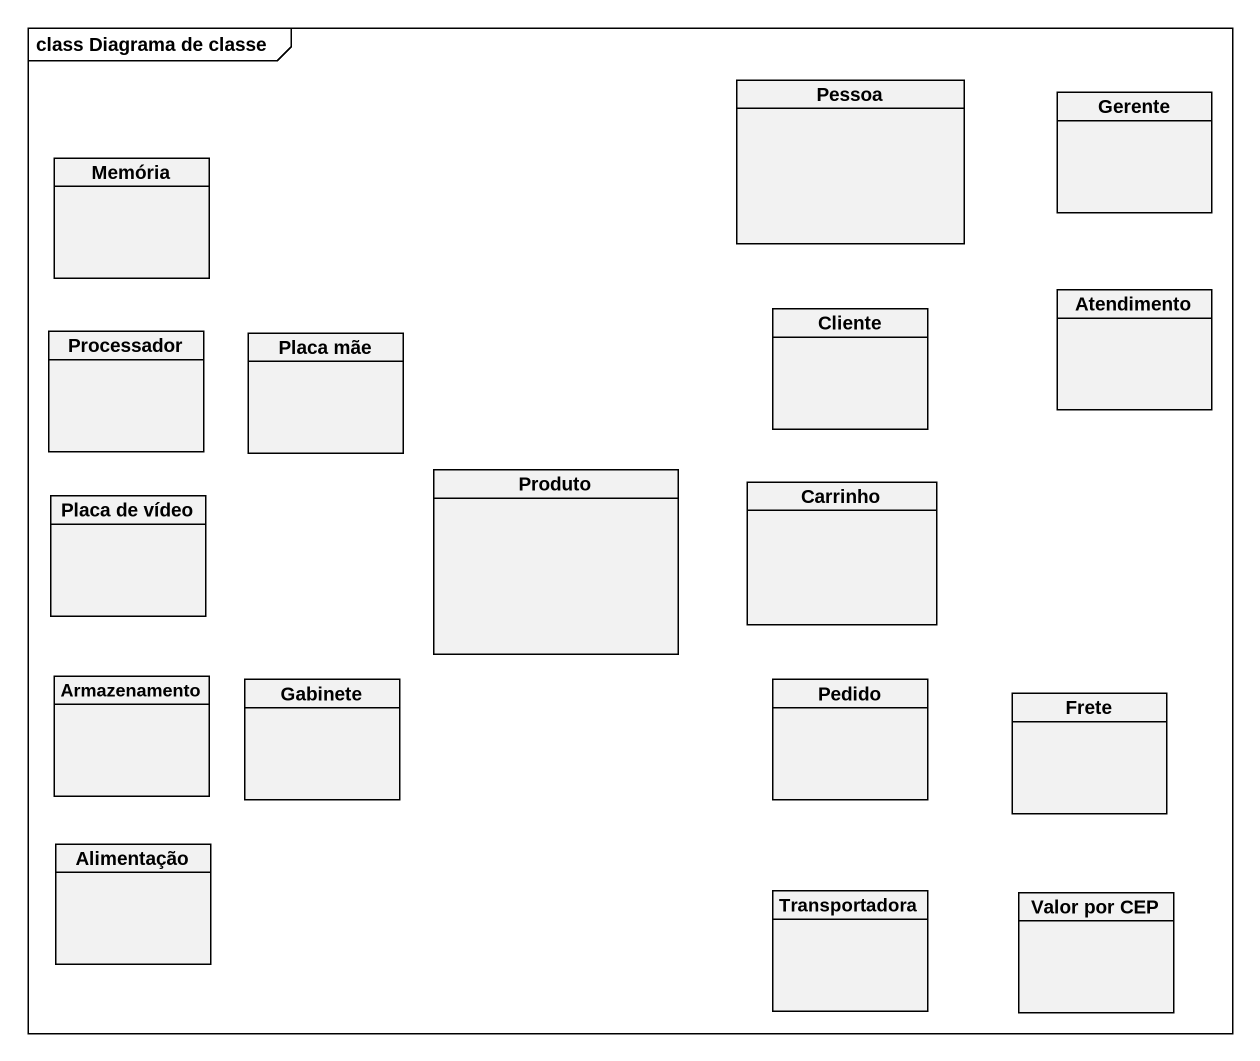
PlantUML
@startuml
mainframe class Diagrama de classe
hide circle
hide empty members
class Pessoa
class Memória
class Gerente
class Cliente
class Atendimento
class Processador
class "Placa mãe" as Placa_mãe
class Produto
class "Placa de vídeo" as Placa_de_vídeo
class Carrinho
class Armazenamento
class Gabinete
class Pedido
class Frete
class Alimentação
class Transportadora
class "Valor por CEP" as Valor_por_CEP
@enduml
